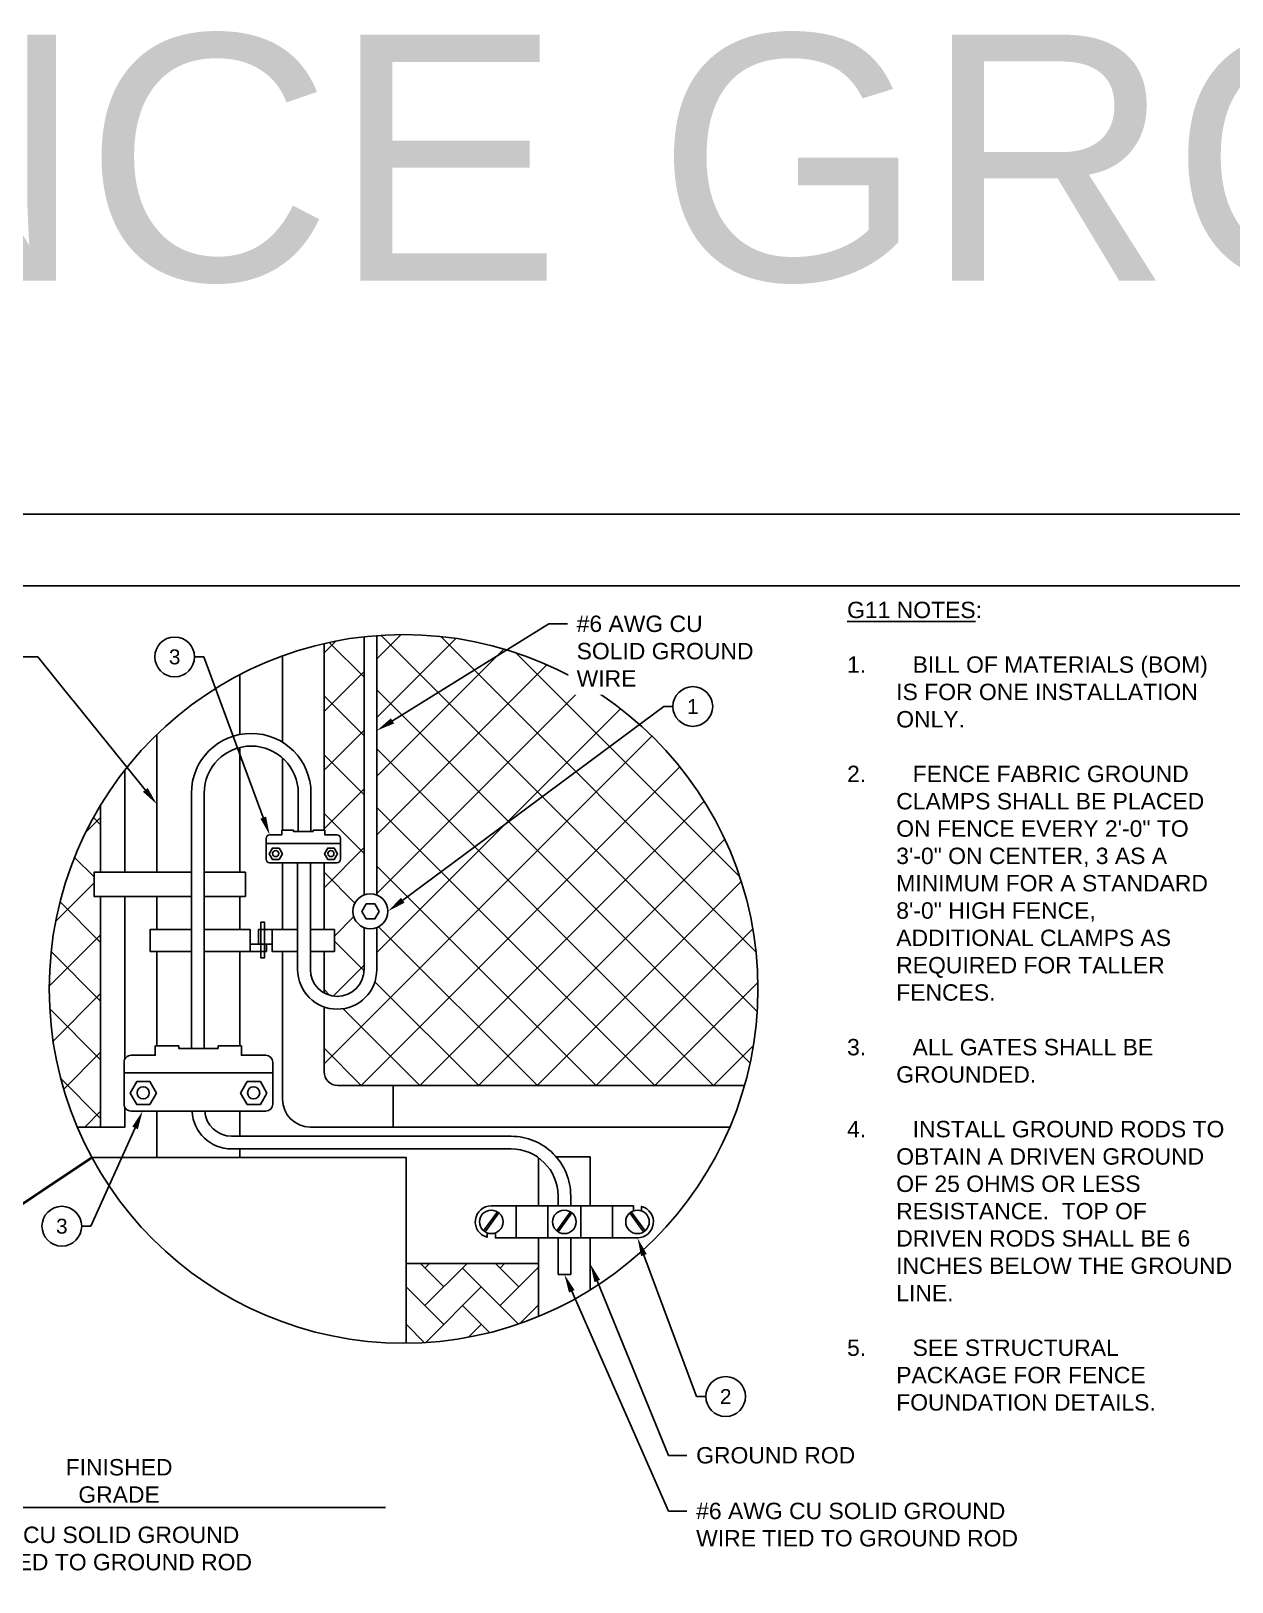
# Model space of a CAD drawing. Header units: feet. Extents: x -6 to 155, y -13 to 44.
# Drawn here: x 4.61 to 12.27, y 14.62 to 24.51 of the extents above; entities that cross this region are included whole.
import ezdxf
from ezdxf import colors
from ezdxf.entities.mleader import LeaderData, LeaderLine
from ezdxf.enums import TextEntityAlignment as Align
from ezdxf.math import Vec2, Vec3

# ---------------------------------------------------------------- set-up
doc = ezdxf.new("R2010")
doc.units = ezdxf.units.FT
doc.header["$MEASUREMENT"] = 0
for name, color, linetype in [('E-DETL', 7, 'Continuous'), ('G-ANNO-TEXT', 1, 'Continuous'), ('G-TEXT', 7, 'Continuous')]:
    doc.layers.add(name, color=color, linetype=linetype)
doc.styles.add('NEI-A', font='arial.ttf')
doc.styles.get("Standard").update_dxf_attribs({"font": 'arial.ttf'})

# ---------------------------------------------------------------- blocks, each defined once
blk = doc.blocks.new('_TagCircle')
at = {"color": 0, "linetype": 'ByBlock', "lineweight": -2, "transparency": 16777216}
blk.add_circle((0, 0), 0.125, dxfattribs=at)
at = {"color": 0, "transparency": 16777216, "style": 'NEI-A'}
blk.add_attdef('TAGNUMBER', text='', height=0.09375, dxfattribs=at).set_placement((0, -0.046875), align=Align.CENTER)

msp = doc.modelspace()

# ---------------------------------------------------------------- hatches: boundary and pattern name
at = {"layer": 'E-DETL', "linetype": 'Continuous'}
h = msp.add_hatch(dxfattribs=at)
h.set_pattern_fill('ANSI37', color=9, scale=2.118464724394062)
h.set_pattern_definition([(44.99999999999999, (33.68314194359352, -33.51666200950945), (-0.1872475965404414, 0.1872475965404414), []), (135, (33.68314194359352, -33.51666200950945), (-0.1872475965404415, -0.1872475965404414), [])])
h.paths.add_polyline_path([(5.05818758841317, 18.99498533667361), (5.015818293925283, 18.99498533667361), (5.015818293925283, 19.14932786235566), (5.05818758841317, 19.14932786235566), (5.05818758841317, 19.57737671848463, 0.1372008397308276), (4.730352758276214, 18.40514029180363, 0.1004672626011134), (4.909193221578102, 17.52408062148733), (5.05818758841317, 17.52408062148733)])
edge = h.paths.add_edge_path()
edge.add_arc((6.778620494546441, 18.90003536024141), 0.1116478877353114, 111.3082816511614, 248.6917183488422)
edge.add_line((6.738049226907171, 18.79601986582879), (6.738049226907179, 18.52817008650853))
edge.add_arc((6.566774022107044, 18.52817008650853), 0.1712752048001297, -119.33464195795722, 1.1937117960769683e-12, ccw=False)
edge.add_line((6.482864649981004, 18.37885694894609), (6.482864649981004, 18.64343013847969))
edge.add_line((6.482864649981004, 18.64343013847969), (6.549066672618199, 18.64343013847969))
edge.add_line((6.549066672618199, 18.64343013847969), (6.549066672618199, 18.78313886423419))
edge.add_line((6.549066672618199, 18.7831388642342), (6.482864649981004, 18.7831388642342))
edge.add_line((6.482864649981004, 18.7831388642342), (6.482864649981004, 19.20939346559214))
edge.add_line((6.482864649981004, 19.20939346559215), (6.565086193543605, 19.20939346559215))
edge.add_arc((6.565086193543605, 19.23173664823224), 0.02234318264010402, 270.0000000000116, 360)
edge.add_line((6.58742937618371, 19.23173664823224), (6.58742937618371, 19.36491666986268))
edge.add_arc((6.565086193543605, 19.36491666986266), 0.02234318264010492, 3.694532317988021e-11, 89.99999999998383)
edge.add_line((6.565086193543605, 19.38725985250278), (6.487832001163581, 19.38725985250278))
edge.add_line((6.487832001163581, 19.38725985250278), (6.487832001163581, 19.41696579993945))
edge.add_line((6.487832001163581, 19.41696579993945), (6.482864649981004, 19.41696579993945))
edge.add_line((6.482864649981004, 19.41696579993945), (6.482864649981004, 20.60718235822813))
edge.add_arc((6.990048464296733, 18.40514029180231), 2.259695706021668, 96.40289258946689, 102.97041114785651, ccw=False)
edge.add_line((6.738049226907171, 20.6507406721389), (6.738049226907171, 19.00405085465402))
edge = h.paths.add_edge_path()
edge.add_arc((6.778620494546449, 18.9000353602414), 0.1116478877353073, 291.3082816511662, 428.6917183488306)
edge.add_line((6.819191762185734, 19.00405085465402), (6.819191762185809, 20.65836745992275))
edge.add_arc((6.990048464296645, 18.40514029180362), 2.259695706020246, -15.825854075631185, 94.33630047320622, ccw=False)
edge.add_line((9.164090477285571, 17.78888871203659), (6.571134013497417, 17.78888871203659))
edge.add_arc((6.571134013497425, 17.87715807555301), 0.08826936351642055, 180, 269.99999999999767, ccw=False)
edge.add_line((6.482864649981004, 17.87715807555301), (6.482864649981004, 18.29010721083103))
edge.add_arc((6.566774022107036, 18.52817008650853), 0.2524177400786787, 250.5841138504899, 359.9999999999992)
edge.add_line((6.819191762185712, 18.52817008650853), (6.819191762185727, 18.7960198658288))
h = msp.add_hatch(dxfattribs=at)
h.set_pattern_fill('AR-HBONE', color=9, scale=0.04236929448788123)
h.set_pattern_definition([(44.99999999999999, (-22.59384539772598, 40.35216928739106), (1.881574651102779e-17, 0.239676923571765), [0.5084315338545747, -0.1694771779515249]), (135, (-22.47400693592934, 40.47200774918768), (1.881574651102779e-17, 0.239676923571765), [0.5084315338545747, -0.1694771779515249])])
edge = h.paths.add_edge_path()
edge.add_arc((6.990048464296577, 18.40514029180347), 2.259695706020175, 270.3957045144327, 292.3697722595957)
edge.add_line((7.850049234735257, 16.31549358514446), (7.85004923473525, 16.65291153377177))
edge.add_line((7.850049234735249, 16.65291153377177), (7.005654582084317, 16.65291153377177))
edge.add_line((7.005654582084317, 16.65291153377177), (7.005654582084317, 16.14549847662709))

# ---------------------------------------------------------------- linework, layer by layer
for points in [[(5.212530114095218, 17.6501346760291), (5.212530114095218, 17.52408062148734), (5.05818758841317, 17.52408062148734), (5.05818758841317, 18.99498533667361)], [(5.212530114095218, 18.99498533667361), (5.212530114095218, 17.95700231330666)]]:
    msp.add_lwpolyline(points)
at = {"layer": 'Defpoints', "color": 5}
msp.add_lwpolyline([(5.051920481946581e-08, 21.43181827230055), (32.40909104770368, 21.43181827230055), (32.40909104770368, 3.222694556345651e-08), (5.051920481946581e-08, 3.222694556345651e-08)], close=True, dxfattribs=at)
at = {"layer": 'E-DETL', "color": 4, "linetype": 'Continuous'}
for p, q in [((5.718128270213376, 18.64343013847969), (6.115732153682264, 18.6434301384797)), ((6.151854536793789, 18.69023948674817), (6.012624242524425, 18.69023948674817))]:
    msp.add_line(p, q, dxfattribs=at)
at = {"layer": 'E-DETL', "color": 7, "linetype": 'Continuous'}
msp.add_line((7.850049234735249, 16.31549358514446), (7.850049234735249, 16.81711217357075), dxfattribs=at)
for points in [[(6.482864649981004, 20.60718235822814), (6.482864649981004, 19.41696579993945)], [(6.218056559431243, 20.52887595864854), (6.218056559431243, 19.97812378278416)], [(5.946422219887289, 20.40940298561075), (5.946422219887289, 20.02782598626102)], [(5.946422219887289, 19.9447876644751), (5.946422219887289, 19.14932786235566)], [(6.218056559431243, 19.87736092203798), (6.218056559431243, 19.41696579993945)], [(6.218056559431243, 19.20939346559215), (6.218056559431243, 18.7831388642342)], [(6.482864649981004, 18.7831388642342), (6.482864649981004, 19.20939346559215)], [(5.416806038788742, 18.7831388642342), (5.416806038788742, 18.99498533667361)], [(5.946422219887289, 18.99498533667361), (5.946422219887289, 18.7831388642342)], [(5.416806038788742, 18.04084677645188), (5.416806038788742, 18.64343013847969)], [(5.946422219887289, 18.64343013847969), (5.946422219887289, 18.04084677645188)], [(6.482864649981004, 18.6434301384797), (6.482864649981004, 18.37885694894609)], [(6.924211467563101, 17.78888871203659), (6.924211467563101, 17.52408062148734)], [(5.416806038788772, 17.32959474980196), (5.416806038788772, 17.62570210775729)], [(5.946422219887289, 17.62570210775729), (5.946422219887289, 17.46503984856782)], [(7.005654582084317, 16.1454984766271), (7.005654582084317, 17.32959474980196), (5.00273206500653, 17.32959474980196)], [(5.946422219887289, 17.38389731328928), (5.946422219887289, 17.32959474980196)], [(7.850049234735249, 17.02068452067605), (7.850049234735249, 17.328167520439)], [(7.964132635551961, 17.33300825160377), (8.180672210659267, 17.33300825160377), (8.180672210659267, 17.02068452067605)], [(8.180672210659267, 16.81711217357075), (8.180672210659267, 16.48455710474718)]]:
    msp.add_lwpolyline(points, dxfattribs=at)
at = {"layer": 'E-DETL', "color": 3, "linetype": 'Continuous'}
for points in [[(6.738049226907171, 19.00405085465402), (6.738049226907171, 20.65074067213892)], [(7.974789455057981, 16.58375048458902), (7.974789455057981, 16.81711217357074)], [(8.055931990336529, 16.58375048458902), (8.055931990336529, 16.81711217357074)]]:
    msp.add_lwpolyline(points, dxfattribs=at)
for points in [[(5.636985734934829, 18.02498599028599), (5.636985734934829, 19.65337157404938, -1), (6.399555944070835, 19.65337157404938), (6.399555944070835, 19.40903540685654)], [(5.718128270213376, 18.02498599028599), (5.718128270213376, 19.65337157404938, -1), (6.318413408792289, 19.65337157404938), (6.318413408792289, 19.40903540685654)], [(6.314356282028361, 19.20939346559215), (6.314356282028361, 18.52817008650853, 1), (6.819191762185719, 18.52817008650853), (6.819191762185719, 18.79601986582879)], [(6.395498817306907, 19.20939346559215), (6.395498817306907, 18.52817008650853, 1), (6.738049226907171, 18.52817008650853), (6.738049226907171, 18.79601986582879)], [(7.974789455057981, 17.02068452067605), (7.974789455057981, 17.08551422502547, 0.4142135623730931), (7.676406366794214, 17.38389731328927), (5.893460601777424, 17.38389731328928, -0.399609276291663), (5.641359812629093, 17.62366959500476, -0.399609276291663)], [(8.055931990336529, 17.02068452067605), (8.055931990336529, 17.08551422502547, 0.4142135623730965), (7.676406366794214, 17.46503984856782), (5.893460601777424, 17.46503984856782, -0.3996092762916679), (5.722400460449022, 17.62773462050982, -0.3996092762916679)]]:
    msp.add_lwpolyline(points, format="xyb", dxfattribs=at)
at = {"layer": 'E-DETL', "color": 6, "linetype": 'Continuous'}
for points in [[(6.412995630319592, 19.40903540685654), (6.412995630319592, 19.41696579993945), (6.487832001163581, 19.41696579993945), (6.487832001163581, 19.38725985250278), (6.565086193543635, 19.38725985250278, -0.4142135623731172), (6.58742937618371, 19.36491666986265), (6.58742937618371, 19.23173664823227, -0.4142135623731172), (6.565086193543635, 19.20939346559215), (6.135835015868658, 19.20939346559215, -0.4142135623731172), (6.113491833228463, 19.23173664823227), (6.113491833228463, 19.36491666986265, -0.4142135623731172), (6.135835015868658, 19.38725985250278), (6.213089208248711, 19.38725985250278), (6.213089208248711, 19.41696579993945), (6.2879255790927, 19.41696579993945), (6.2879255790927, 19.40903540685654)], [(5.556544078111254, 18.04084677645188), (5.556544078111254, 18.02498599028599), (5.806684180564799, 18.02498599028599), (5.806684180564799, 18.04084677645188), (5.956356922252786, 18.04084677645188), (5.956356922252786, 17.98143488157849), (6.110865307013131, 17.98143488157849, -0.4142135623731172), (6.155551672293274, 17.93674851629828), (6.155551672293274, 17.67038847303743, -0.4142135623731172), (6.110865307013131, 17.62570210775729), (5.25236295166293, 17.62570210775729, -0.4142135623731172), (5.207676586382787, 17.67038847303743), (5.207676586382787, 17.93674851629828, -0.4142135623731172), (5.25236295166293, 17.98143488157849), (5.406871336423275, 17.98143488157849), (5.406871336423275, 18.04084677645188)]]:
    msp.add_lwpolyline(points, format="xyb", close=True, dxfattribs=at)
for points in [[(6.113463346313968, 19.33159057473868), (6.587224982571795, 19.33159057473868)], [(5.207619612553788, 17.87009632605029), (6.155142885069449, 17.87009632605029)], [(7.707369632426984, 17.02068452067606), (7.707369632426984, 16.81711217357075)], [(7.909566557980167, 17.02068452067606), (7.909566557980167, 16.81711217357075)], [(8.121154887414349, 17.02068452067606), (8.121154887414349, 16.81711217357075)], [(8.323351812967518, 17.02068452067606), (8.323351812967518, 16.81711217357075)], [(7.500437266296807, 16.86147173664919), (7.588365631691476, 16.98308372072713)], [(7.509785177979307, 16.85471297351968), (7.597713543373969, 16.97632495759761)], [(7.966722584158673, 16.86147173664919), (8.054650949553336, 16.98308372072713)], [(7.976070495841173, 16.85471297351968), (8.063998861235836, 16.97632495759761)], [(8.520936267415209, 16.85471297351968), (8.433007902020542, 16.97632495759761)], [(8.530284179097709, 16.86147173664919), (8.442355813703042, 16.98308372072713)]]:
    msp.add_lwpolyline(points, dxfattribs=at)
for points in [[(6.216894500028183, 19.26700238817534), (6.19590675551091, 19.30335422801673), (6.153931266476244, 19.30335422801673), (6.132943521958978, 19.26700238817534), (6.153931266476244, 19.23065054833395), (6.19590675551091, 19.23065054833395)], [(6.568891485323115, 19.26700238817534), (6.547903740805841, 19.30335422801673), (6.505928251771175, 19.30335422801673), (6.484940507253909, 19.26700238817534), (6.505928251771175, 19.23065054833395), (6.547903740805841, 19.23065054833395)], [(5.414481919981982, 17.74091995292362), (5.372506430947444, 17.81362363260634), (5.288555452878349, 17.81362363260634), (5.246579963843809, 17.74091995292362), (5.288555452878349, 17.66821627324087), (5.372506430947444, 17.66821627324087)], [(6.118475890571846, 17.74091995292362), (6.076500401537299, 17.81362363260634), (5.992549423468212, 17.81362363260634), (5.950573934433665, 17.74091995292362), (5.992549423468212, 17.66821627324087), (6.076500401537299, 17.66821627324087)]]:
    msp.add_lwpolyline(points, close=True, dxfattribs=at)
at = {"layer": 'E-DETL', "color": 4, "linetype": 'Continuous'}
for points in [[(5.636985734934829, 18.99498533667361), (5.015818293925283, 18.99498533667361), (5.015818293925283, 19.14932786235566), (5.636985734934829, 19.14932786235566)], [(5.718128270213376, 19.14932786235566), (5.981220966629369, 19.14932786235566), (5.981220966629369, 18.99498533667361), (5.718128270213376, 18.99498533667361)], [(5.636985734934829, 18.7831388642342), (5.372929077973938, 18.7831388642342), (5.372929077973938, 18.64343013847969), (5.636985734934829, 18.64343013847969)], [(6.012624242524425, 18.64343013847969), (6.012624242524425, 18.7831388642342), (5.718128270213376, 18.7831388642342)], [(6.314356282028361, 18.7831388642342), (6.064178198103333, 18.7831388642342), (6.064178198103333, 18.69023948674817)], [(6.151854536793789, 18.7831388642342), (6.151854536793789, 18.6434301384797), (6.314356282028361, 18.6434301384797)], [(6.395498817306907, 18.6434301384797), (6.549066672618199, 18.6434301384797), (6.549066672618199, 18.7831388642342), (6.395498817306907, 18.7831388642342)], [(6.115732153682264, 18.6434301384797), (6.115732153682264, 18.69023948674817)], [(7.005654582084317, 16.65291153377182), (7.850049234735249, 16.65291153377182)]]:
    msp.add_lwpolyline(points, dxfattribs=at)
for points in [[(6.834803082500764, 18.89911172813276), (6.807014266958423, 18.9472433685358), (6.751436635873728, 18.9472433685358), (6.723647820331395, 18.89911172813276), (6.751436635873728, 18.8509800877297), (6.807014266958423, 18.8509800877297)], [(6.079849197204933, 18.83055190699551), (6.102832577250553, 18.83055190699551), (6.102832577250553, 18.60215232904212), (6.079849197204933, 18.60215232904212)]]:
    msp.add_lwpolyline(points, close=True, dxfattribs=at)
at = {"layer": 'E-DETL', "color": 7, "linetype": 'Continuous'}
for points in [[(6.218056559431243, 18.6434301384797), (6.218056559431243, 17.70061934852018, 0.414213562373095), (6.394595286464085, 17.52408062148734), (9.070903707014994, 17.52408062148734)], [(6.482864649981004, 18.29010721083103), (6.482864649981004, 17.87715807555302, 0.414213562373095), (6.571134013497425, 17.78888871203659), (9.164090477285571, 17.78888871203659)]]:
    msp.add_lwpolyline(points, format="xyb", dxfattribs=at)
at = {"layer": 'E-DETL', "color": 153, "linetype": 'Continuous', "const_width": 0.01584815142159101}
msp.add_lwpolyline([(3.554858801445743, 16.36190230090338), (5.00273206500653, 17.32959474980196)], dxfattribs=at)
at = {"layer": 'E-DETL', "color": 6, "linetype": 'Continuous'}
for points in [[(7.522861542994116, 16.84859150908149), (7.522861542994116, 16.82054562182379, -0.8775628420551401), (7.549075404835391, 17.02068452067606), (8.455432178717842, 17.02068452067606), (8.455432178717842, 16.98920518516529)], [(8.507859902400392, 16.98920518516529), (8.507859902400392, 17.01725107242298, -0.8775628420551007), (8.481646040559125, 16.81711217357075), (7.575289266676658, 16.81711217357075), (7.575289266676658, 16.84859150908149)]]:
    msp.add_lwpolyline(points, format="xyb", dxfattribs=at)
for centre, radius in [((6.174462112058684, 19.26769996935485), 0.01937007009808207), ((6.526459097353608, 19.26769996935485), 0.01937007009808207), ((5.329617144043222, 17.7423151152827), 0.03874014019616413), ((6.033611114632839, 17.7423151152827), 0.03874014019616413), ((7.549075404835391, 16.91889834712339), 0.07503477879014146), ((8.01536072269726, 16.91889834712339), 0.07503477879014146), ((8.481646040559125, 16.91889834712339), 0.07503477879014146)]:
    msp.add_circle(centre, radius, dxfattribs=at)
at = {"layer": 'E-DETL', "color": 3, "linetype": 'Continuous'}
msp.add_circle((6.778620494546441, 18.90003536024141), 0.1116478877353181, dxfattribs=at)
at = {"layer": 'G-TEXT', "flags": 128}
msp.add_lwpolyline([(5.05818758841317, 17.52408062148734), (4.909193221578102, 17.52408062148734)], dxfattribs=at)

# ---------------------------------------------------------------- texts
at = {"layer": 'Defpoints', "color": 1, "insert": (16.27206897944316, 22.90030879700002), "char_height": 1.56818182244441, "attachment_point": 8, "style": 'NEI-A'}
msp.add_mtext('FENCE GROUNDING DETAILS', dxfattribs=at)
at = {"layer": 'G-ANNO-TEXT', "insert": (9.818207495883868, 20.87416866983409), "char_height": 0.1045454548296273, "width": 2.466188395222006, "attachment_point": 1, "style": 'NEI-A'}
msp.add_mtext('{\\LG11 NOTES}:\\P\\pxi-2,l2;\\P\\pi-3,l3;1.^IBILL OF MATERIALS (BOM) IS FOR ONE INSTALLATION ONLY.\\P\\pi0,l0;\\P\\pi-3,l3;2.^IFENCE FABRIC GROUND CLAMPS SHALL BE PLACED ON FENCE EVERY 2\'-0" TO 3\'-0" ON CENTER, 3 AS A MINIMUM FOR A STANDARD 8\'-0" HIGH FENCE, ADDITIONAL CLAMPS AS REQUIRED FOR TALLER FENCES.^J\\P3.^IALL GATES SHALL BE GROUNDED.\\P\\pi0,l0;\\P\\pi-3,l3;4.^IINSTALL GROUND RODS TO OBTAIN A DRIVEN GROUND OF 25 OHMS OR LESS RESISTANCE.  TOP OF DRIVEN RODS SHALL BE 6 INCHES BELOW THE GROUND LINE.\\P\\pi0,l0;\\P\\pi-3,l3;5.^ISEE STRUCTURAL PACKAGE FOR FENCE FOUNDATION DETAILS.', dxfattribs=at)

# ---------------------------------------------------------------- leaders
at = {"layer": 'G-ANNO-TEXT'}
ml = msp.add_multileader_block('Standard', dxfattribs=at)
ml.set_content('_TagCircle', color=256, scale=1.014281690981825)
ml.set_attribute('TAGNUMBER', '3', width=0)
ml.set_leader_properties()
ml.build(insert=Vec2(0, 0))
ml.multileader.update_dxf_attribs({"dogleg_length": 0.0625, "arrow_head_size": 0.1176136366833307})
ctx = ml.context
ctx.base_point, ctx.char_height, ctx.arrow_head_size, ctx.landing_gap_size, ctx.plane_origin = Vec3(4.683730457823102, 16.89142240494965), 0.0940909093466646, 0.1176136366833307, 0.05880681834166537, Vec3(5.222247200940223, 15.32160673539799)
notes = []
notes.append((ctx, [(1, (1, 1, 0), (4.996107698910223, 16.89142240494965), (-1, 0), 0.05880681834166537, [(0, [(5.325827099794325, 17.62570210775729)], 0, [])])]))
ctx.block.insert = Vec3(4.810515669195835, 16.89142240494965)
for ctx, leaders in notes:
    for number, flags, end, landing, length, lines in leaders:
        leader = LeaderData()
        leader.index, (leader.has_last_leader_line, leader.has_dogleg_vector, leader.attachment_direction) = number, flags
        leader.last_leader_point, leader.dogleg_vector, leader.dogleg_length = Vec3(end), Vec3(landing), length
        for number, points, colour, breaks in lines:
            line = LeaderLine()
            line.index, line.vertices, line.color, line.breaks = number, Vec3.list(points), colors.encode_raw_color(colour), breaks
            leader.lines.append(line)
        ctx.leaders.append(leader)

# ---------------------------------------------------------------- next in the draw order: texts
at = {"layer": 'G-ANNO-TEXT', "insert": (5.175616638989616, 15.26623619092429), "char_height": 0.1045454548296273, "attachment_point": 5, "style": 'NEI-A', "bg_fill": 3, "box_fill_scale": 1.5, "bg_fill_color": 256, "bg_fill_transparency": 0}
msp.add_mtext_dynamic_manual_height_columns('FINISHED GRADE', width=1.00074503112929, gutter_width=0.5145596604895719, heights=[0], dxfattribs=at)

# ---------------------------------------------------------------- next in the draw order: leaders
at = {"layer": 'G-ANNO-TEXT'}
ml = msp.add_multileader_mtext('Standard', dxfattribs=at)
ml.set_content('RIGID POST', color=256, style='NEI-A')
ml.set_leader_properties()
ml.build(insert=Vec2(0, 0))
ml.multileader.update_dxf_attribs({"dogleg_length": 0.1250000000000006, "arrow_head_size": 0.1176136366833307})
ctx = ml.context
ctx.base_point, ctx.char_height, ctx.arrow_head_size, ctx.landing_gap_size, ctx.plane_origin = Vec3(4.035754718678869, 20.52246380237158), 0.1045454548296273, 0.1176136366833307, 0.05880681834166537, Vec3(3.955095031259303, 21.71330216924502)
notes = []
notes.append((ctx, [(0, (1, 1, 0), (4.657429345198158, 20.52246380237158), (-1, 0), 0.1176136366833313, [(0, [(5.416806038788742, 19.58266118813826)], 0, [])])]))
ctx.mtext.insert, ctx.mtext.width, ctx.mtext.flow_direction = Vec3(4.094561537020538, 20.57562794737532), 0.7406897702737586, 5
ctx.mtext.has_bg_fill, ctx.mtext.bg_color, ctx.mtext.bg_scale_factor, ctx.mtext.bg_transparency, ctx.mtext.use_window_bg_color = 1, -1073741824, 1.5, 0, 1
for ctx, leaders in notes:
    for number, flags, end, landing, length, lines in leaders:
        leader = LeaderData()
        leader.index, (leader.has_last_leader_line, leader.has_dogleg_vector, leader.attachment_direction) = number, flags
        leader.last_leader_point, leader.dogleg_vector, leader.dogleg_length = Vec3(end), Vec3(landing), length
        for number, points, colour, breaks in lines:
            line = LeaderLine()
            line.index, line.vertices, line.color, line.breaks = number, Vec3.list(points), colors.encode_raw_color(colour), breaks
            leader.lines.append(line)
        ctx.leaders.append(leader)

# ---------------------------------------------------------------- next in the draw order: linework, layer by layer
for points in [[(5.212530114095218, 19.80036543438969), (5.212530114095218, 19.14932786235566)], [(5.05818758841317, 19.14932786235566), (5.05818758841317, 19.57737671848464)]]:
    msp.add_lwpolyline(points)
at = {"layer": 'E-DETL', "color": 7, "linetype": 'Continuous'}
msp.add_lwpolyline([(5.416806038788734, 19.14932786235566), (5.416806038788742, 20.02721703301813)], dxfattribs=at)
at = {"layer": 'E-DETL', "color": 4, "linetype": 'Continuous'}
msp.add_lwpolyline([(3.476880650502024, 15.09798395588413), (6.874352627477208, 15.09798395588413)], dxfattribs=at)
at = {"layer": 'E-DETL', "color": 153, "linetype": 'Continuous'}
msp.add_circle((6.990048464296548, 18.40514029180365), 2.259695706020338, dxfattribs=at)

# ---------------------------------------------------------------- next in the draw order: leaders
at = {"layer": 'G-ANNO-TEXT'}
ml = msp.add_multileader_block('Standard', dxfattribs=at)
ml.set_content('_TagCircle', color=256, scale=1.014281690981825)
ml.set_attribute('TAGNUMBER', '3', width=0)
ml.set_leader_properties()
ml.build(insert=Vec2(0, 0))
ml.multileader.update_dxf_attribs({"dogleg_length": 0.0625, "arrow_head_size": 0.1176136366833307})
ctx = ml.context
ctx.base_point, ctx.char_height, ctx.arrow_head_size, ctx.landing_gap_size, ctx.plane_origin = Vec3(5.40341458492977, 20.52246380237158), 0.0940909093466646, 0.1176136366833307, 0.05880681834166537, Vec3(6.105658633307045, 18.80398889998177)
notes = []
notes.append((ctx, [(1, (1, 1, 0), (5.715791826016892, 20.52246380237158), (-1, 0), 0.05880681834166537, [(0, [(6.135835015868658, 19.38725985250278)], 0, [])])]))
ctx.block.insert = Vec3(5.530199796302504, 20.52246380237158)
for ctx, leaders in notes:
    for number, flags, end, landing, length, lines in leaders:
        leader = LeaderData()
        leader.index, (leader.has_last_leader_line, leader.has_dogleg_vector, leader.attachment_direction) = number, flags
        leader.last_leader_point, leader.dogleg_vector, leader.dogleg_length = Vec3(end), Vec3(landing), length
        for number, points, colour, breaks in lines:
            line = LeaderLine()
            line.index, line.vertices, line.color, line.breaks = number, Vec3.list(points), colors.encode_raw_color(colour), breaks
            leader.lines.append(line)
        ctx.leaders.append(leader)

# ---------------------------------------------------------------- next in the draw order: leaders
ml = msp.add_multileader_mtext('Standard', dxfattribs=at)
ml.set_content('#6 AWG CU SOLID GROUND WIRE', color=256, style='NEI-A')
ml.set_leader_properties()
ml.build(insert=Vec2(0, 0))
ml.multileader.update_dxf_attribs({"dogleg_length": 0.1250000000000006, "arrow_head_size": 0.1176136366833307})
ctx = ml.context
ctx.base_point, ctx.char_height, ctx.arrow_head_size, ctx.landing_gap_size, ctx.plane_origin = Vec3(8.03484833494655, 20.73362579567408), 0.1045454548296273, 0.1176136366833307, 0.05880681834166537, Vec3(7.866520613714128, 20.71334016185445)
notes = []
notes.append((ctx, [(0, (1, 1, 0), (7.91723469826322, 20.73362579567408), (1, 0), 0.1176136366833313, [(0, [(6.819191762185719, 20.05214620993857)], 0, [])])]))
ctx.mtext.insert, ctx.mtext.width, ctx.mtext.flow_direction = Vec3(8.093655153288218, 20.78589852308889), 1.129497751816791, 5
ctx.mtext.has_bg_fill, ctx.mtext.bg_color, ctx.mtext.bg_scale_factor, ctx.mtext.bg_transparency, ctx.mtext.use_window_bg_color = 1, -1073741824, 1.5, 0, 1
ml = msp.add_multileader_mtext('Standard', dxfattribs=at)
ml.set_content('GROUND ROD', color=256, style='NEI-A')
ml.set_leader_properties()
ml.build(insert=Vec2(0, 0))
ml.multileader.update_dxf_attribs({"dogleg_length": 0.1250000000000006, "arrow_head_size": 0.1176136366833307})
ctx = ml.context
ctx.base_point, ctx.char_height, ctx.arrow_head_size, ctx.landing_gap_size, ctx.plane_origin = Vec3(8.797085451052377, 15.42960586813453), 0.1045454548296273, 0.1176136366833307, 0.05880681834166537, Vec3(8.507529080985492, 15.96610898166275)
notes.append((ctx, [(0, (1, 1, 0), (8.679471814369046, 15.42960586813453), (1, 0), 0.1176136366833313, [(0, [(8.180672210659267, 16.65083463915896)], 0, [])])]))
ctx.mtext.insert, ctx.mtext.width, ctx.mtext.flow_direction = Vec3(8.855892269394042, 15.48277001313827), 1.069907896378745, 5
ctx.mtext.has_bg_fill, ctx.mtext.bg_color, ctx.mtext.bg_scale_factor, ctx.mtext.bg_transparency, ctx.mtext.use_window_bg_color = 1, -1073741824, 1.5, 0, 1
ml = msp.add_multileader_mtext('Standard', dxfattribs=at)
ml.set_content('#6 AWG CU SOLID GROUND WIRE TIED TO GROUND ROD', color=256, style='NEI-A')
ml.set_leader_properties()
ml.build(insert=Vec2(0, 0))
ml.multileader.update_dxf_attribs({"dogleg_length": 0.1250000000000006, "arrow_head_size": 0.1176136366833307})
ctx = ml.context
ctx.base_point, ctx.char_height, ctx.arrow_head_size, ctx.landing_gap_size, ctx.plane_origin = Vec3(3.911962952775359, 14.92236350480623), 0.1045454548296273, 0.1176136366833307, 0.05880681834166537, Vec3(4.001491286468873, 14.92236350480622)
notes.append((ctx, [(0, (1, 1, 0), (3.794349316092028, 14.92236350480623), (1, 0), 0.1176136366833313, [(0, [(3.417519590478905, 15.07314918340452)], 0, [])])]))
ctx.mtext.insert, ctx.mtext.width, ctx.mtext.flow_direction = Vec3(3.970769771117025, 14.97552764980997), 2.256569839230957, 5
ctx.mtext.has_bg_fill, ctx.mtext.bg_color, ctx.mtext.bg_scale_factor, ctx.mtext.bg_transparency, ctx.mtext.use_window_bg_color = 1, -1073741824, 1.5, 0, 1
for ctx, leaders in notes:
    for number, flags, end, landing, length, lines in leaders:
        leader = LeaderData()
        leader.index, (leader.has_last_leader_line, leader.has_dogleg_vector, leader.attachment_direction) = number, flags
        leader.last_leader_point, leader.dogleg_vector, leader.dogleg_length = Vec3(end), Vec3(landing), length
        for number, points, colour, breaks in lines:
            line = LeaderLine()
            line.index, line.vertices, line.color, line.breaks = number, Vec3.list(points), colors.encode_raw_color(colour), breaks
            leader.lines.append(line)
        ctx.leaders.append(leader)

# ---------------------------------------------------------------- next in the draw order: linework, layer by layer
at = {"layer": 'E-DETL', "color": 3, "linetype": 'Continuous'}
msp.add_lwpolyline([(6.819191762185719, 19.00405085465402), (6.819191762185719, 20.65836745992286)], dxfattribs=at)

# ---------------------------------------------------------------- next in the draw order: leaders
at = {"layer": 'G-ANNO-TEXT'}
ml = msp.add_multileader_block('Standard', dxfattribs=at)
ml.set_content('_TagCircle', color=256, scale=1.014281690981825)
ml.set_attribute('TAGNUMBER', '1', width=0)
ml.set_leader_properties()
ml.build(insert=Vec2(0, 0))
ml.multileader.update_dxf_attribs({"dogleg_length": 0.0625, "arrow_head_size": 0.1176136366833307})
ctx = ml.context
ctx.base_point, ctx.char_height, ctx.arrow_head_size, ctx.landing_gap_size, ctx.plane_origin = Vec3(8.707596426331918, 20.20590839906375), 0.0940909093466646, 0.1176136366833307, 0.05880681834166537, Vec3(8.046227995939471, 17.49808543411471)
notes = []
notes.append((ctx, [(0, (1, 1, 0), (8.648789607990253, 20.20590839906375), (1, 0), 0.05880681834166537, [(0, [(6.890268382281757, 18.90003536024141)], 0, [])])]))
ctx.block.insert = Vec3(8.834381637704649, 20.20590839906375)
ml = msp.add_multileader_block('Standard', dxfattribs=at)
ml.set_content('_TagCircle', color=256, scale=1.014281690981825)
ml.set_attribute('TAGNUMBER', '2', width=0)
ml.set_leader_properties()
ml.build(insert=Vec2(0, 0))
ml.multileader.update_dxf_attribs({"dogleg_length": 0.0625, "arrow_head_size": 0.1176136366833307})
ctx = ml.context
ctx.base_point, ctx.char_height, ctx.arrow_head_size, ctx.landing_gap_size, ctx.plane_origin = Vec3(8.91725936676668, 15.80503132522439), 0.0940909093466646, 0.1176136366833307, 0.05880681834166537, Vec3(9.254544078147472, 12.64196352879219)
notes.append((ctx, [(0, (1, 1, 0), (8.858452548425015, 15.80503132522439), (1, 0), 0.05880681834166537, [(0, [(8.481646040559125, 16.81711217357075)], 0, [])])]))
ctx.block.insert = Vec3(9.044044578139411, 15.80503132522439)
for ctx, leaders in notes:
    for number, flags, end, landing, length, lines in leaders:
        leader = LeaderData()
        leader.index, (leader.has_last_leader_line, leader.has_dogleg_vector, leader.attachment_direction) = number, flags
        leader.last_leader_point, leader.dogleg_vector, leader.dogleg_length = Vec3(end), Vec3(landing), length
        for number, points, colour, breaks in lines:
            line = LeaderLine()
            line.index, line.vertices, line.color, line.breaks = number, Vec3.list(points), colors.encode_raw_color(colour), breaks
            leader.lines.append(line)
        ctx.leaders.append(leader)

# ---------------------------------------------------------------- next in the draw order: leaders
ml = msp.add_multileader_mtext('Standard', dxfattribs=at)
ml.set_content('#6 AWG CU SOLID GROUND WIRE TIED TO GROUND ROD', color=256, style='NEI-A')
ml.set_leader_properties()
ml.build(insert=Vec2(0, 0))
ml.multileader.update_dxf_attribs({"dogleg_length": 0.1250000000000006, "arrow_head_size": 0.1176136366833307})
ctx = ml.context
ctx.base_point, ctx.char_height, ctx.arrow_head_size, ctx.landing_gap_size, ctx.plane_origin = Vec3(8.797085451052377, 15.07460727629089), 0.1045454548296273, 0.1176136366833307, 0.05880681834166537, Vec3(8.886613784745892, 15.56039630527002)
notes = []
notes.append((ctx, [(0, (1, 1, 0), (8.679471814369046, 15.07460727629089), (1, 0), 0.1176136366833313, [(0, [(8.01536072269726, 16.58375048458902)], 0, [])])]))
ctx.mtext.insert, ctx.mtext.width, ctx.mtext.flow_direction = Vec3(8.855892269394042, 15.12777142129463), 2.099267242889559, 5
ctx.mtext.has_bg_fill, ctx.mtext.bg_color, ctx.mtext.bg_scale_factor, ctx.mtext.bg_transparency, ctx.mtext.use_window_bg_color = 1, -1073741824, 1.5, 0, 1
for ctx, leaders in notes:
    for number, flags, end, landing, length, lines in leaders:
        leader = LeaderData()
        leader.index, (leader.has_last_leader_line, leader.has_dogleg_vector, leader.attachment_direction) = number, flags
        leader.last_leader_point, leader.dogleg_vector, leader.dogleg_length = Vec3(end), Vec3(landing), length
        for number, points, colour, breaks in lines:
            line = LeaderLine()
            line.index, line.vertices, line.color, line.breaks = number, Vec3.list(points), colors.encode_raw_color(colour), breaks
            leader.lines.append(line)
        ctx.leaders.append(leader)

# ---------------------------------------------------------------- next in the draw order: linework, layer by layer
msp.add_lwpolyline([(0.7323906242156895, 20.97650095277908), (31.73239062421569, 20.97650095277908), (31.73239062421569, 0.4765009527790784), (0.7323906242156895, 0.4765009527790784)], close=True)
at = {"layer": 'E-DETL', "color": 3, "linetype": 'Continuous'}
msp.add_lwpolyline([(7.974789455057981, 16.58375048458902), (8.055931990336529, 16.58375048458902)], dxfattribs=at)

doc.saveas('drawing.dxf')
